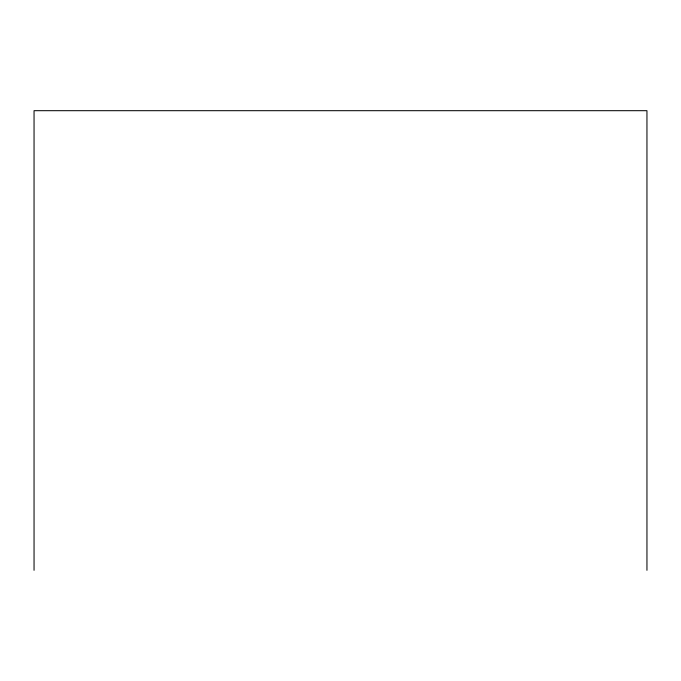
<?xml version="1.0" encoding="UTF-8"?>
<svg xmlns="http://www.w3.org/2000/svg" width="681" height="681" viewBox="0 0 681 681"><rect width="100%" height="100%" fill="white"/><g stroke="black" fill="none" stroke-linecap="round" stroke-linejoin="round"><path stroke-width="1.02" d="M646.95 570.312L646.95 110.688L34.05 110.688L34.05 570.312"/></g></svg>
